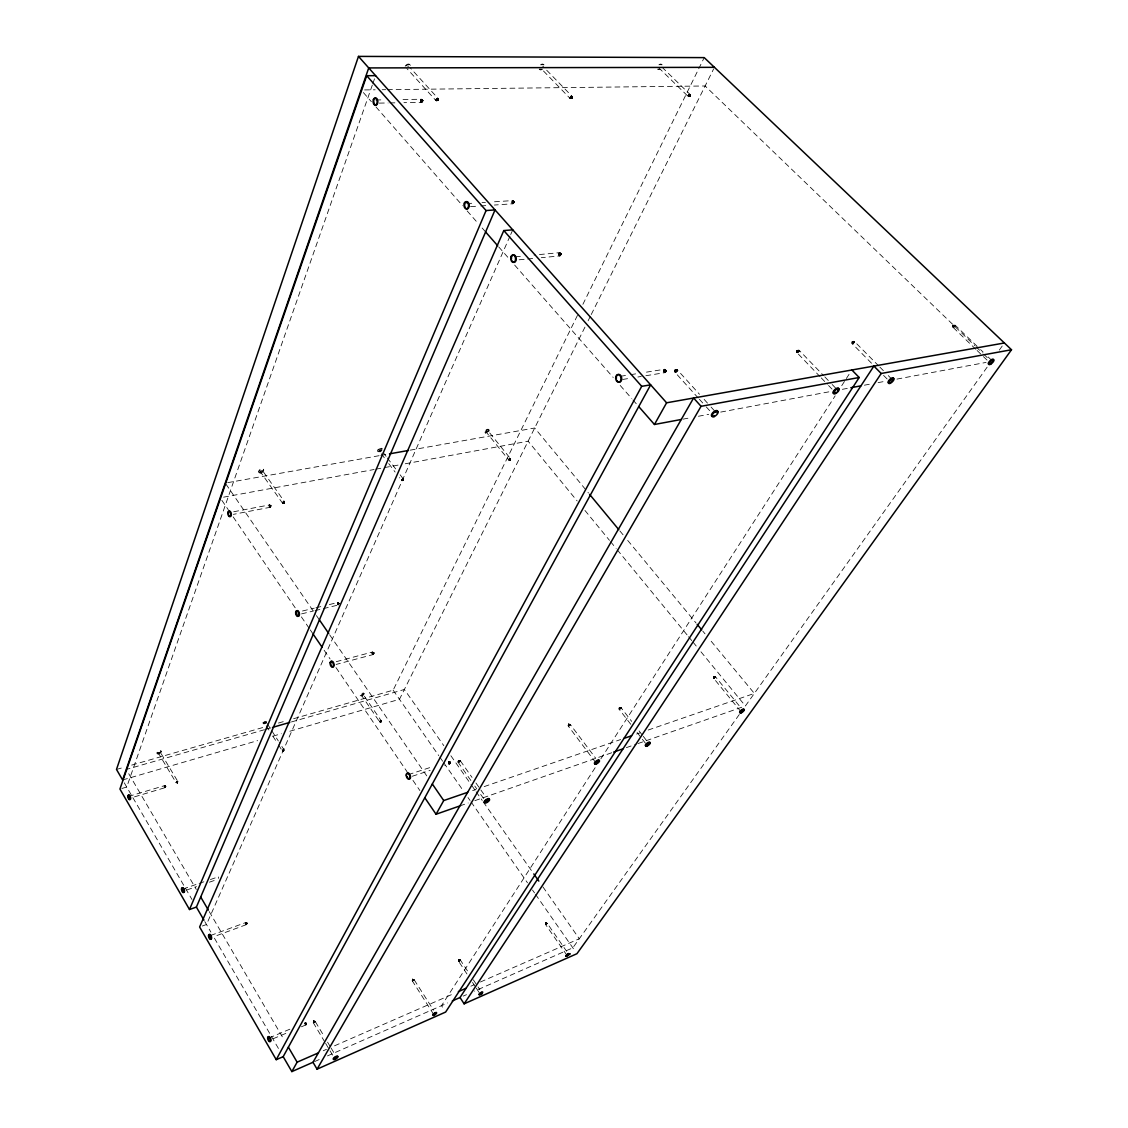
<?xml version="1.0" encoding="UTF-8"?>
<svg xmlns="http://www.w3.org/2000/svg" width="1128" height="1128" viewBox="0 0 1128 1128"><rect width="100%" height="100%" fill="white"/><g stroke="black" fill="none" stroke-linecap="round" stroke-linejoin="round"><path stroke-width="0.75" stroke-dasharray="5 3.75" d="M566.947 955.317L545.571 924.509L545.74 923L547.165 923.282L566.609 951.271M438.313 99.208L437.932 100.519C432.151 101.633 440.075 95.358 437.932 100.519L436.042 100.688L406.856 68.512M871.521 363.216L852.26 343.716L852.317 341.53L854.53 341.53L878.641 365.881M854.361 341.446L852.317 341.53C850.371 347.353 858.225 339.697 852.317 341.53L852.176 343.561M740.814 711.514L713.601 678.224L713.742 676.532L715.476 676.772L740.532 707.383M324.751 1041.934L313.288 1022.701L313.626 1021.051L315.22 1021.446L324.046 1036.237M852.176 343.349L852.317 341.53L854.15 341.446M470.869 780.477L458.053 762.218L458.391 760.371L460.252 760.681L472.026 777.418M460.252 760.681L458.391 760.371C457.728 765.672 462.254 757.805 458.067 762.049M713.629 677.956L713.742 676.532C718.296 675.587 712.008 680.804 713.742 676.532L715.392 676.701M975.847 349.299L953.118 327.388L953.146 325.329L955.303 325.315L979.315 348.425M164.575 785.68L165.76 786.385C164.787 790.46 163.024 783.424 165.76 786.385L165.04 787.682L133.16 797.242M165.21 787.485L164.702 785.751M466.95 973.957L458.588 961.225L458.856 959.702L460.365 960.069L468.726 972.787M953.061 327.247L953.146 325.329L955.162 325.245M460.351 960.168L458.856 959.702C456.798 963.298 462.889 959.42 458.856 959.702L458.588 961.126M510.462 458.884L510.223 460.083L508.686 459.928L486.238 432.109L486.788 430.981L487.959 430.769L510.42 458.574L510.223 460.083L508.954 460.069M630.764 724.289L619.173 709.315L619.357 707.524C624.066 706.692 617.538 711.951 619.357 707.524L621.133 707.792L631.694 721.398M662.065 67.229L689.998 94.4L689.927 96.247L688.108 96.402L659.006 68.018M595.739 762.613L568.272 726.065L568.484 724.232C573.306 723.415 566.594 728.759 568.484 724.232L570.303 724.5L595.669 758.213M698.218 397.987L675.094 372.409L675.193 369.984L677.491 369.998L699.501 394.292M545.67 924.523L545.74 923C549.618 922.436 543.964 926.581 545.74 923L547.207 923.338L545.74 923L545.529 924.438M510.476 458.715L510.223 460.083C506.035 460.929 511.759 456.05 510.223 460.083L508.798 460.027M458.758 961.31L458.856 959.702L460.365 960.069M820.056 376.653L796.988 352.669L797.045 350.413L799.301 350.413L823.623 375.652M458.264 762.387L458.391 760.371L460.323 760.794M412.453 980.895L414.089 979.64L412.566 979.259L412.27 980.824L412.566 979.259L414.089 979.64L433.575 1010.18M269.761 504.935L270.931 505.894C269.225 510.476 268.182 502.129 270.931 505.894L269.959 507.332L233.369 514.354M270.368 506.965L269.944 505.062M458.659 960.985L458.856 959.702L460.196 959.984M245.876 922.563L247.074 923.226C246.397 927.611 243.958 920.279 247.074 923.226L246.468 924.607L213.897 936.635M246.553 924.481L246.017 922.648M381.165 720.834L380.897 721.99C377.316 722.442 382.364 718.691 380.897 721.99L379.614 721.793L361.439 695.257L362.116 694.354L362.99 694.199L381.165 720.707L380.897 721.99L379.727 721.835M400.116 474.803L403.316 479.019L403.063 480.613C398.692 481.43 404.712 476.383 403.063 480.613L401.498 480.443L399.368 477.637M278.503 744.903L282.282 750.783L283.664 751.093L283.988 749.739L279.265 742.407M313.513 1022.772L313.626 1021.051C317.969 1020.657 311.328 1024.985 313.626 1021.051L315.22 1021.446M619.272 709.371L619.357 707.524L621.034 707.721M458.292 761.626L458.391 760.371L459.646 760.681M796.89 352.514L797.045 350.413L799.117 350.329M282.493 750.91L283.664 751.093C285.215 747.582 279.941 751.615 283.664 751.093L284.002 749.866M284.552 502.016L284.143 503.37C279.547 504.145 285.906 498.943 284.143 503.37L282.522 503.187L260.413 471.842L261.132 470.432L262.316 470.348L284.439 501.678L284.143 503.37L282.677 503.285M329.348 604.552L337.723 602.535L339.26 603.466C338.033 607.865 336.243 601.266 338.471 602.902M713.686 678.295L713.742 676.532L715.251 676.701M305.378 1022.758L306.576 1023.378C306.026 1027.989 303.291 1020.431 306.576 1023.378L305.998 1024.859L301.303 1026.847M306.097 1024.746L305.533 1022.856M572.206 96.726L571.924 98.249C566.51 99.574 573.814 93.215 571.924 98.249L570.077 98.404L540.82 68.258M796.876 352.288L797.045 350.413C803.122 348.594 795.043 356.406 797.045 350.413L798.878 350.329M284.51 502.242L284.143 503.37L282.902 503.328M413.906 979.555L412.566 979.259L412.27 980.725L412.566 979.259L414.089 979.64M422.055 99.49L422.887 100.773C419.729 105.976 420.603 95.598 422.887 100.773L421.548 102.366L403.951 102.676M422.21 101.971L422.253 99.772M372.762 652.097L373.918 652.985C372.494 657.948 370.774 649.263 373.918 652.985L373.128 654.55L336.116 664.448M373.41 654.254L372.959 652.238M674.967 372.24L675.193 369.984L677.279 369.913M568.23 725.953L568.484 724.232L570.176 724.444M690.096 94.583L689.927 96.247L688.489 96.543M545.614 924.213L545.74 923L547.066 923.254M619.173 709.315L619.357 707.524L620.865 707.721M955.331 325.682L953.146 325.329C951.271 330.518 958.603 324.173 953.146 325.329L953.09 327.035M570.007 724.43L568.484 724.232L568.399 726.136M513.423 200.883L514.185 202.095C511.238 207.693 511.562 196.864 514.185 202.095L513.071 203.773L494.36 205.042M674.981 371.718L675.193 369.984C681.594 368.193 673.021 376.357 675.193 369.984L677.011 369.913M513.719 203.139L513.635 201.165M449.508 761.611L450.424 762.288C449.536 767.477 446.716 758.622 450.424 762.288L450.058 763.459L449.282 761.456M572.15 96.486L571.924 98.249L570.514 98.559M619.159 709.033L619.357 707.524L621.175 707.905M458.645 961.282L458.856 959.702L460.027 960.013M674.925 372L675.193 369.984L677.632 370.167M690.082 95.09L689.927 96.247L688.277 96.514M433.603 1014.298L412.27 980.824L412.566 979.259L414.089 979.738M560.39 252.996L561.109 254.167C558.149 259.919 558.402 248.935 561.109 254.167L559.996 255.915L541.285 257.692M560.686 255.295L560.602 253.292M690.124 94.822L689.927 96.247L688.743 96.5M381.123 720.975L380.897 721.99L379.614 721.793M545.543 924.34L545.74 923L546.925 923.282M380.996 720.581L380.897 721.99L379.882 721.835M313.373 1022.758L313.626 1021.051L315.234 1021.545M403.387 479.344L403.063 480.613L401.808 480.584M438.228 98.629L437.932 100.519L436.564 100.857M313.429 1022.306L313.626 1021.051L314.994 1021.39M687.981 95.993L689.617 94.258L689.927 96.247L687.981 95.993L689.927 96.247L689.842 94.301M510.392 459.096L509.165 460.055M572.178 97.022L570.796 98.517M458.137 761.851L458.391 760.371L460.323 760.963M282.282 750.783L283.664 751.093L283.777 749.612M665.534 369.66L666.14 370.731C663.165 376.837 663.208 365.472 666.14 370.731L665.026 372.635L642.974 376.188M665.971 371.676L665.76 369.984M176.25 782.677L177.434 782.888L177.829 781.732L177.434 782.888L176.01 782.55L158.357 753.053L158.992 752.108L160.148 751.981L177.815 781.464L177.434 782.888L176.109 782.635M160.19 752.108L158.357 753.053M458.053 762.218L458.391 760.371L460.238 761.16M412.34 980.881L412.566 979.259L414.032 979.865M438.214 99.546L436.874 100.801M175.968 782.437L177.73 781.38L177.434 782.888L175.968 782.437L177.434 782.888L177.73 781.901M282.663 750.91L283.861 750.176M403.387 479.16L403.063 480.613L401.624 480.542M313.316 1022.476L313.626 1021.051L315.177 1021.686M313.274 1022.602L313.626 1021.051L314.797 1021.418M438.313 98.897L437.932 100.519L436.282 100.815M282.268 750.656L283.664 751.093L283.918 749.655M403.33 479.555L402.033 480.57M665.816 372.043L665.252 369.42M284.538 501.833L284.143 503.37L282.423 503.046M284.383 502.468L283.156 503.299M665.605 372.339L666.14 370.731L664.942 369.279M372.31 85.108L126.717 787.048L119.935 789.05M372.86 83.542L374.51 78.805M306.153 1024.562L306.576 1023.378L305.223 1022.729M449.959 763.698L450.424 762.288L449.057 761.372M450.1 763.148L449.705 761.851M560.813 254.928L560.757 253.673M373.495 654L373.918 652.985L372.564 652.026M306.181 1024.337L306.576 1023.378L305.082 1022.772M560.503 255.591L561.109 254.167L560.137 252.785M246.609 924.297L247.074 923.226L245.735 922.549L210.034 935.69M373.283 654.437L373.918 652.985L373.142 652.449M509.997 236.133L206.494 924.509L202.363 926.003M510.688 234.568L512.775 229.844M665.323 372.55L666.14 370.731L664.618 369.251L644.257 372.494M513.55 203.435L514.185 202.095L513.184 200.671M293.618 718.705L393.136 690.195L578.227 313.81M582.894 304.32L704.21 57.613M584.953 327.134L399.481 699.289L288.063 731.762M588.097 320.831L590.452 316.094M591.241 314.515L713.657 68.893M246.355 924.664L247.074 923.226L246.172 922.803M165.139 787.612L165.76 786.385L164.843 785.878M513.832 202.772L513.776 201.531M796.96 352.006L798.596 350.413M560.264 255.802L561.109 254.167L559.869 252.672M246.623 924.072L247.074 923.226L245.608 922.605M852.26 343.081L853.868 341.53M513.325 203.66L514.185 202.095L512.916 200.572M571.092 98.39L572.079 97.332M165.252 787.288L165.76 786.385L164.448 785.68L129.226 796.213M373.523 653.704L373.918 652.985L372.367 652.054L331.999 662.813M449.438 763.98L450.424 762.288L448.859 761.372M953.188 326.782L954.979 325.231M422.351 101.675L422.887 100.773L421.844 99.32M689.025 96.388L689.969 95.386M246.214 924.65L247.074 923.226L245.523 922.732M270.438 506.712L270.1 505.245M306.153 1024.069L305.702 1023.025M422.013 102.211L422.394 100.11M372.931 654.564L373.918 652.985L372.212 652.167M595.147 767.703L441.527 1005.668L443.995 1009.49M600.857 758.848L835.171 395.857M841.742 385.663L845.422 379.967M846.338 378.543L850.019 372.846M164.914 787.682L165.76 786.385L164.35 785.751M450.072 762.824L448.676 761.47M675.122 371.394L676.673 370.012M560.87 254.505L559.573 252.672L534.052 255.055M421.787 102.338L422.887 100.773L421.604 99.236L400.468 99.574M739.277 714.532L572.827 947.83L474.521 991.131M987.127 367.164L745.396 705.973L698.599 648.938M999.323 350.089L1002.369 345.817M165.266 787.062L164.97 786.061M568.343 725.6L569.781 724.486M305.547 1024.774L306.576 1023.378L304.983 1022.885M449.212 763.896L450.424 762.288L448.535 761.654M437.213 100.674L438.059 99.87M619.258 708.849L620.654 707.764M664.702 372.607L666.14 370.731L664.321 369.349M246.059 924.565L247.074 923.226L246.327 923.014M372.733 654.508L373.297 652.731M713.728 677.773L715.053 676.744M164.773 787.626L165.76 786.385L164.265 785.892M559.714 255.915L561.109 254.167L559.305 252.785M512.803 203.787L514.185 202.095L512.648 200.587L492.231 201.926M269.789 507.304L270.931 505.894L269.592 504.907L229.661 512.521M246.609 923.804L247.074 923.226L245.467 922.915M422.464 101.308L421.364 99.264M402.287 480.486L403.204 479.781M509.391 459.984L510.265 459.307M380.065 721.793L381.024 721.144M270.452 506.416L269.423 504.949M305.378 1024.605L306.576 1023.378L304.927 1023.068M412.453 980.429L413.736 979.597M449 763.741L449.875 762.147M458.786 960.83L459.829 960.083M245.904 924.41L247.074 923.226L245.453 923.155M664.392 372.466L666.14 370.731L664.054 369.547M372.536 654.367L373.918 652.985L372.085 652.351M545.74 924.058L546.742 923.338M337.892 604.819L339.26 603.466L337.568 602.648M164.646 787.499L165.76 786.385L164.223 786.075M559.432 255.802L561.109 254.167L559.079 252.996M269.62 507.177L270.931 505.894L270.241 505.499M512.535 203.689L514.185 202.095L512.394 200.699M421.308 102.281L422.887 100.773L421.139 99.391M373.495 653.366L372 652.604M283.424 503.229L284.2 502.707M513.889 202.363L512.183 200.925M176.447 782.677L177.589 782.085M282.874 750.867L283.72 750.346M313.598 1022.137L314.571 1021.503M306.097 1023.787L305.857 1023.237M245.763 924.199L246.44 923.254M305.223 1024.393L306.576 1023.378L304.898 1023.293M372.353 654.141L373.918 652.985L371.972 652.9M448.789 763.501L450.424 762.288L448.436 761.908M337.723 604.608L339.26 603.466L337.455 602.846M664.11 372.226L666.14 370.731L663.828 369.843M164.505 787.302L165.76 786.385L164.223 786.315M512.295 203.477L513.874 201.94M559.178 255.591L561.109 254.167L558.882 253.292M269.451 506.994L270.931 505.894L269.296 505.076M421.082 102.098L422.478 100.491M666.042 371.253L663.687 370.21M246.538 923.522L245.481 923.409M420.899 101.83L422.887 100.773L420.941 99.617M512.098 203.195L514.185 202.095L511.999 201.221M558.966 255.28L560.856 254.082M269.31 506.74L270.931 505.894L269.183 505.274M663.884 371.902L666.14 370.731L663.616 370.633M337.568 604.34L339.26 603.466L337.385 603.099M372.198 653.873L373.424 653.041M164.392 787.076L165.76 786.385L164.251 786.568M448.62 763.205L450.424 762.288L449.649 763.98L444.77 765.574M245.636 923.959L247.074 923.226L245.537 923.691M305.096 1024.125L306.576 1023.378L305.857 1024.915L306.576 1023.378L304.927 1023.561M314.613 1061.575L319.435 1059.446M327.472 1055.907L447.703 1002.947M463.241 996.095L466.47 994.684M323.243 1050.76L326.471 1049.336M334.537 1045.811L453.71 993.683M470.869 986.182L474.056 984.786M480.429 981.995L579.298 938.75L541.891 885.438M450.001 762.472L448.408 762.204M273.145 1038.747L287.231 1032.797M269.113 1037.929L291.01 1028.708M270.424 506.105L270.269 507.163L270.931 505.894L269.127 505.527M459.886 805.914L468.19 802.995M474.846 800.668L612.123 752.616M626.35 747.638L636.277 744.17M637.926 743.592L742.083 707.129M182.976 888.991L197.513 883.985M199.134 883.421L203.985 881.758M210.442 879.53L218.522 876.752L218.564 878.388M472.646 790.587L475.945 789.445M484.194 786.597L620.626 739.545M636.573 734.046L639.886 732.904M648.177 730.042L754.35 693.424L709.512 639.252M186.811 889.978L196.512 886.622M209.441 882.166L217.521 879.375M420.758 101.492L422.887 100.773L420.786 99.927M511.943 202.828L514.185 202.095L511.886 201.588M408.28 774.654L432.63 766.688M412.326 776.247L430.177 770.368M558.811 254.914L561.109 254.167L558.755 253.659M422.492 100.9L420.688 100.293M663.715 371.507L666.14 370.731L663.616 371.07M269.197 506.444L270.353 505.781M337.455 604.03L339.26 603.466L337.357 603.395M372.071 653.563L373.918 652.985L372 653.225M164.307 786.822L165.181 786.54M448.493 762.88L450.424 762.288L448.422 762.528M304.997 1023.843L305.984 1023.505M122.614 779.97L257.663 740.617M272.863 736.189L281.309 733.736M264.474 729.703L126.251 769.451L196.314 889.456M266.152 729.224L271.213 727.771M291.433 721.948L404.374 689.476L443.812 745.664M116.494 769.437L123.248 767.505M131.68 765.094L263.247 727.405M278.433 723.048L285.172 721.116M301.571 613.872L313.316 611.038M314.98 610.629L321.691 609.021M323.369 608.612L336.778 605.369M302.515 610.995L314.247 608.175M315.925 607.766L322.636 606.159M683.004 419.151L691.563 417.543M698.429 416.26L708.708 414.343M720.707 412.087L830.405 391.557M842.362 389.315L849.116 388.046M864.372 385.198L871.225 383.915M878.092 382.632L884.944 381.334M896.943 379.093L986.069 362.412M223.598 497.166L374.129 469.502M375.85 469.177L382.773 467.909M384.507 467.584L398.353 465.046M405.262 463.777L528.115 441.189L577.141 500.931M379.093 455.698L225.233 483.08L315.445 614.168M380.827 455.388L387.736 454.161M410.211 450.157L534.686 428.005L588.478 493.006M570.26 98.531L571.924 98.249L572.023 96.289L542.737 66.157M622.628 379.459L631.116 378.106M637.898 377.006L641.282 376.456M620.513 376.287L629.001 374.933M630.693 374.665L637.475 373.579M420.673 101.097L422.887 100.773L420.645 100.688M511.858 202.42L514.185 202.095L511.83 201.997M558.727 254.505L561.109 254.167L558.698 254.082M269.127 506.134L270.931 505.894L269.099 505.823M337.385 603.706L339.26 603.466M519.162 259.792L525.972 259.144M527.664 258.989L534.475 258.34M515.327 256.803L523.843 256M470.545 206.65L479.047 206.071M480.754 205.959L487.564 205.493M466.71 203.618L475.226 203.054M482.023 202.603L485.435 202.377M375.821 99.983L382.857 99.856M379.304 103.113L388.102 102.958M389.865 102.916L396.901 102.803M954.725 325.315L953.146 325.329L953.245 327.472M364.612 89.93L375.145 89.803M382.166 89.718L385.677 89.69M387.426 89.662L705.141 85.982L974.761 345.605M688.009 96.218L689.927 96.247L689.617 94.258M569.936 98.221L571.896 97.642M435.873 100.491L437.932 100.519L438.059 98.432L410 67.567M955.345 325.47L953.146 325.329L953.442 327.472M854.601 341.685L852.317 341.53L852.415 343.8M799.385 350.568L797.045 350.413L797.158 352.754M954.443 325.456L953.146 325.329L953.357 326.5M571.388 98.192L571.826 96.176M853.558 341.685L852.317 341.53L852.43 342.785M798.271 350.568L797.045 350.413L797.115 351.71M569.894 97.967L571.924 98.249L571.586 96.134M435.789 100.223L437.932 100.519L437.833 98.305M437.537 100.462L437.551 98.263M854.601 341.897L852.317 341.53L852.641 343.8M799.399 350.794L797.045 350.413L797.397 352.754M677.66 370.393L675.193 369.984L675.305 372.48M676.321 370.181L675.193 369.984L675.348 371.056M508.629 459.787L510.223 460.083L510.321 458.476M401.413 480.302L403.063 480.613L403.175 478.921M713.827 678.309L713.742 676.532L715.504 676.885M568.512 725.375L568.484 724.232L570.345 724.627M486.351 432.207L487.959 430.769M713.897 677.561L713.742 676.532L714.828 676.828M688.038 95.711L689.927 96.247L689.363 94.301M569.922 97.685L571.924 98.249L571.304 96.176M435.803 99.913L437.932 100.519L437.227 98.319M955.233 325.936L953.146 325.329L953.696 327.402M854.516 342.165L852.317 341.53L852.909 343.716M799.329 351.062L797.045 350.413L797.693 352.669M677.604 370.689L675.193 369.984L675.587 372.48M508.643 459.618L510.223 460.083L510.152 458.433M401.413 480.119L403.063 480.613L402.992 478.878M282.409 502.848L284.143 503.37L284.284 501.593M714.024 678.266L713.742 676.532L715.448 677.04M621.147 708.06L619.357 707.524L619.441 709.385M568.568 726.136L568.484 724.232L570.317 724.782M379.544 721.582L380.897 721.99L381.109 720.623M954.147 325.668L953.146 325.329L953.978 327.261M620.414 707.862L619.357 707.524L619.427 708.638M176.673 782.635L177.434 782.888L177.73 781.38L177.434 782.888L176.01 782.282L177.434 782.888L177.378 781.337M509.63 459.871L509.955 458.447M568.794 726.08L568.484 724.232L569.513 724.599M853.247 341.897L852.317 341.53L852.655 342.475M460.294 960.295L458.856 959.702L458.913 961.282M547.122 923.578L545.74 923L545.811 924.509M282.31 750.515L283.664 751.093L283.607 749.612M413.525 979.668L412.566 979.259L412.622 980.866M379.6 721.441L380.869 721.3M568.723 725.149L568.484 724.232L570.232 724.98M621.049 708.257L619.357 707.524L619.653 709.329M714.25 678.168L713.742 676.532L715.349 677.237M282.451 502.637L284.143 503.37L284.073 501.551M380.277 721.723L380.841 720.581M797.933 350.794L797.045 350.413L797.341 351.386M401.483 479.908L403.02 479.992M361.51 695.341L363.047 694.284M458.476 762.387L458.391 760.371L459.364 760.808M508.728 459.406L510.082 459.519M677.463 371.013L675.193 369.984L675.912 372.381M799.16 351.372L797.045 350.413L798.018 352.5M854.361 342.475L852.317 341.53L853.219 343.561M435.887 99.574L437.819 100.195M955.063 326.218L953.146 325.329L953.583 326.203M570.021 97.36L571.924 98.249L570.994 96.303M688.15 95.415L689.927 96.247L689.095 94.414M402.541 480.359L402.766 478.892M714.094 677.35L713.742 676.532L714.588 676.969M283.086 750.783L283.41 749.655M315.064 1021.841L313.626 1021.051L313.697 1022.729M546.53 923.437L545.74 923L545.994 924.438M413.92 980.02L412.566 979.259L412.622 980.26M675.968 370.421L675.193 369.984L676.264 372.212M460.168 960.464L458.856 959.702L458.941 960.661M546.995 923.733L545.74 923L545.91 923.888M282.409 750.346L283.537 750.515M379.699 721.271L380.897 721.99L380.658 720.609M458.518 761.4L458.391 760.371L460.083 761.386M569.062 725.981L568.484 724.232L570.063 725.191M620.894 708.469L619.357 707.524L619.639 708.412M282.578 502.397L284.143 503.37L283.819 501.565M260.413 471.842L262.316 470.348M714.489 678.027L713.742 676.532L715.18 677.434M401.61 479.682L403.063 480.613L402.513 478.977M620.146 708.017L619.357 707.524L619.906 709.23M508.855 459.195L510.223 460.083L509.715 458.518M283.706 503.088L283.537 501.65M459.604 960.196L458.856 959.702L459.124 961.211M677.237 371.352L675.193 369.984L675.63 370.717M436.057 99.25L437.932 100.519L436.889 98.446M798.934 351.696L797.045 350.413L798.342 352.274M854.122 342.785L852.317 341.53L853.543 343.349M570.19 97.05L571.924 98.249L570.697 96.5M954.838 326.514L953.146 325.329L954.274 327.049M569.33 725.826L568.484 724.232L569.245 724.754M688.32 95.119L689.927 96.247L688.813 94.611M413.299 979.781L412.566 979.259L412.834 980.796M314.895 1022.024L313.626 1021.051L313.936 1022.645M689.56 95.965L688.545 94.851M413.75 980.204L412.566 979.259L412.82 980.091M176.25 781.93L177.434 782.888L177.152 781.38M459.998 960.633L458.856 959.702L459.336 961.098M282.55 750.176L283.664 751.093L283.184 749.739M953.851 325.921L953.146 325.329L954.57 326.796M546.826 923.888L545.74 923L546.192 924.34M379.84 721.102L380.897 721.99L380.446 720.693M458.729 762.331L458.391 760.371L459.871 761.626M314.317 1021.63L313.626 1021.051L313.81 1021.954M282.761 502.171L283.974 502.905M568.963 724.937L568.484 724.232L569.851 725.417M620.682 708.694L619.357 707.524L620.174 709.089M459.011 762.204L458.391 760.371L459.068 760.963M401.794 479.471L403.063 480.613L402.259 479.104M714.743 677.843L713.742 676.532L714.983 677.646M509.024 458.983L510.223 460.083L509.475 458.645M980.57 349.638L983.108 352.077M988.156 356.941L991.949 360.593M976.03 346.818L982.361 352.909M983.616 354.136L988.692 359M977.102 350.512L982.15 355.376M983.419 356.603L987.197 360.241M676.955 371.676L675.193 369.984L676.617 371.972M436.282 98.926L437.932 100.519L436.578 98.658M661.572 64.423L661.995 64.832A3.017 1.706 -49.1 0 0 659.965 64.832M798.652 352.006L797.045 350.413L797.623 351.076M570.43 96.754L571.67 97.939M853.854 343.081L852.317 341.53L852.937 342.165M879.854 367.094L883.464 370.745M888.286 375.624L891.91 379.276M546.319 923.578L545.74 923L546.107 923.719M883.562 375.398L887.186 379.05M543.47 64.437L543.907 64.874A3.158 1.946 -48.5 0 0 541.623 64.874M539.649 69.541L539.226 69.104A3.158 1.946 -48.5 0 0 541.51 69.09M824.836 376.907L830.927 383.224M832.14 384.479L835.792 388.272M821.269 377.922L827.346 384.239M828.558 385.494L832.21 389.287M509.87 459.702L509.25 458.8M704.14 399.397L709.921 405.798M711.091 407.067L714.56 410.902M314.684 1022.208L313.626 1021.051L314.176 1022.532M699.374 399.27L705.155 405.657M706.311 406.94L710.936 412.058M176.433 781.76L177.434 782.888L176.913 781.478M363.371 92.552L371.366 101.661M375.976 106.934L462.522 205.634M467.147 210.894L477.525 222.738M482.135 227.997L485.604 231.945M498.703 246.877L508.869 258.467M514.664 265.08L613.237 377.499M620.188 385.438L631.793 398.649M632.949 399.975L637.588 405.262M413.539 980.373L412.566 979.259L413.074 980.683M282.733 750.007L283.664 751.093L282.945 749.866M459.801 960.802L458.856 959.702L459.152 960.492M380.023 720.947L380.897 721.99L380.235 720.806M546.629 924.058L545.74 923L546.417 924.213M619.864 530.921L623.22 534.982M627.704 540.397L696.061 623.009M702.786 631.13L705.028 633.837M458.772 761.174L458.391 760.371L459.604 761.851M459.378 960.337L458.856 959.702L459.575 960.957M584.938 510.434L609.458 540.312M610.572 541.666L616.142 548.462M617.256 549.815L687.46 635.36M688.573 636.714L691.915 640.789M693.029 642.142L697.485 647.585M282.987 501.96L284.143 503.37L283.255 501.777M488.678 429.542A2.425 1.255 -39.3 0 1 486.436 432.673A2.425 1.255 -39.3 0 1 485.209 430.882A2.425 1.255 -39.3 0 1 488.678 429.542L489.016 429.951A2.425 1.255 -39.3 0 1 486.76 433.081A2.425 1.255 -39.3 0 1 485.534 431.291A2.425 1.255 -39.3 0 1 489.016 429.951M568.484 724.232L569.612 725.628M402.005 479.273L402.795 480.19M620.428 708.892L619.357 707.524L619.878 708.201M639.068 730.916L642.241 735.005M643.298 736.358L646.457 740.447M637.08 732.453L641.296 737.895M642.354 739.263L646.57 744.706M381.715 448.267L382.039 448.69A2.538 1.382 -37.2 0 0 378.656 449.635A2.538 1.382 -37.2 0 0 378.754 452.145A2.538 1.382 -37.2 0 0 382.082 449.903M383.069 452.356L386.269 456.572M387.327 457.968L395.857 469.192M381.264 453.78L384.465 457.982M388.723 463.594L395.11 472.026M413.059 979.922L412.566 979.259L413.313 980.542M475.96 783.001L479.879 788.585M480.866 789.981L485.773 796.946M474.803 786.061L476.763 788.853M480.683 794.422L485.59 801.402M450.89 755.76L471.109 784.58M472.11 786.019L475.156 790.333M476.157 791.785L482.234 800.429M483.235 801.867L532.783 872.466M393.136 690.195L438.778 755.647M439.793 757.085L442.81 761.428M443.826 762.866L462.974 790.319M468.007 797.552L470.024 800.443M471.039 801.881L527.467 882.801M532.515 890.034L534.531 892.925M535.532 894.363L575.28 951.355M316.432 615.606L319.407 619.906M329.644 634.796L427.343 776.727M363.766 693.311A2.087 0.931 -34.5 0 1 361.355 695.708A2.087 0.931 -34.5 0 1 360.833 694.143A2.087 0.931 -34.5 0 1 363.766 693.311L364.02 693.692A2.087 0.931 -34.5 0 1 361.609 696.089A2.087 0.931 -34.5 0 1 361.101 694.524A2.087 0.931 -34.5 0 1 364.02 693.692M221.849 500.31L228.251 509.687M233.186 516.934L296.452 609.642M301.387 616.889L309.298 628.479M310.285 629.918L313.246 634.274M324.145 650.25L330.081 658.935M336.003 667.607L407.039 771.721M412.961 780.407L419.87 790.531M473.379 979.865L477.088 985.519M478.018 986.929L479.879 989.764M472.519 982.446L475.311 986.69M476.242 988.114L479.964 993.768M266.983 723.344L270.762 729.21M271.707 730.676L278.32 740.941M266.236 725.826L269.07 730.225M272.835 736.105L277.558 743.437M314.444 1022.377L313.626 1021.051L314.063 1021.785M176.659 781.605L177.166 782.409M327.571 1042.145L330.222 1046.587M331.11 1048.067L334.649 1053.975M325.639 1043.414L329.164 1049.336M330.053 1050.817L334.466 1058.205M209.216 911.565L283.974 1039.635M124.249 782.804L132.004 796.171M132.892 797.679L191.971 899.495M204.802 921.604L210.894 932.109M214.419 938.186L278.785 1049.068M458.391 760.371L459.322 762.049M266.56 721.821A2.2 1.001 -32.7 0 1 263.755 723.429A2.2 1.001 -32.7 0 1 263.501 721.878A2.2 1.001 -32.7 0 1 266.349 720.538M266.504 722.611A2.2 1.001 -32.7 0 1 265.616 723.288M265.122 723.556A2.2 1.001 -32.7 0 1 263.444 722.724A2.2 1.001 -32.7 0 1 266.617 720.947M407.673 66.284A1.495 1.001 -47 0 1 408.844 66.284M405.192 66.2A3.313 2.242 -47 0 1 408.463 64.056A3.313 2.242 -47 0 1 410.197 66.185M406.122 65.96A3.313 2.242 -47 0 1 408.886 64.522A3.313 2.242 -47 0 1 410.606 65.96M540.538 64.86A3.158 1.946 -48.5 0 1 543.766 64.86M542.582 69.104A3.158 1.946 -48.5 0 1 539.353 69.104M658.921 64.832A3.017 1.706 -49.1 0 1 661.798 64.818M658.879 69.062A3.017 1.706 -49.1 0 1 657.821 69.076M659.908 69.231A3.017 1.706 -49.1 0 1 657.878 69.231M264.361 722.611L266.039 721.864L264.361 722.611M379.121 450.424C380.418 452.793 381.87 447.238 379.121 450.424M260.342 472.576A2.693 1.537 -34.4 0 0 263.36 469.333A2.693 1.537 -34.4 0 0 259.426 470.009A2.693 1.537 -34.4 0 0 260.342 472.576M260.653 473.027A2.693 1.537 -34.4 0 0 263.684 469.784A2.693 1.537 -34.4 0 0 259.75 470.475A2.693 1.537 -34.4 0 0 260.653 473.027M378.923 451.694A2.538 1.382 -37.2 0 0 381.884 448.591A2.538 1.382 -37.2 0 0 378.331 449.212A2.538 1.382 -37.2 0 0 378.923 451.694M157.976 753.589A2.326 1.086 -30.6 0 0 161.064 751.178A2.326 1.086 -30.6 0 0 157.934 751.502A2.326 1.086 -30.6 0 0 157.976 753.589M158.23 754.012A2.326 1.086 -30.6 0 0 161.332 751.6A2.326 1.086 -30.6 0 0 158.188 751.939A2.326 1.086 -30.6 0 0 158.23 754.012"/><path stroke-width="1.5" d="M1011.506 349.75L881.194 373.481L873.89 366.092L460.027 997.519L464.13 1003.835L576.93 953.71L1011.506 349.75L704.21 57.613L358.478 56.4L116.494 769.437L122.614 779.97L368.729 67.92L714.433 67.342M366.699 75.703L119.935 789.05L189.504 909.52L196.385 907.081L495.037 209.921L486.069 210.541L366.699 75.703L375.61 75.661M189.504 909.52L486.069 210.541M512.775 229.844L503.793 230.563L199.614 927.005L276.233 1059.671L283.184 1056.668L650.644 384.845L641.705 386.326L276.233 1059.671M485.59 800.965A3.046 1.086 -35.6 0 0 485.999 802.953A3.046 1.086 -35.6 0 0 489.608 799.54A3.046 1.086 -35.6 0 0 485.59 800.965L485.59 801.402M433.674 1014.072C430.783 1018.852 441.175 1010.195 434.167 1013.564M283.184 1056.668L291.856 1071.6L297.129 1062.167L318.406 1052.875M424.805 797.75L436.057 814.247L443.727 800.556L467.697 792.293M638.744 406.588L654.451 424.495L666.606 402.795L1004.385 342.982M291.856 1071.6L313.006 1062.28L693.579 398.015L701.052 406.306L859.198 377.499L851.866 369.984M313.006 1062.28L317.067 1069.175L701.052 406.306M298.37 614.563L298.356 612.842M740.842 711.246L741.575 710.443M859.198 377.499L445.63 1012.056L317.067 1069.175M464.13 1003.835L881.194 373.481M487.55 800.429L487.592 799.681L486.253 800.26M834.635 390.965A3.652 1.466 -43 0 1 839.204 389.061A3.652 1.466 -43 0 1 835.298 393.728A3.652 1.466 -43 0 1 834.635 390.965L835.326 390.232M889.795 380.559L891.755 379.205M646.837 744.043L646.837 744.762M269.014 1038.056L269.874 1038.423M647.063 743.817L648.092 743.155M434.872 1013.818L435.436 1013.085L434.647 1013.254M480.331 993.218L481.684 992.527L481.162 993.317M434.576 1013.536L433.66 1014.354M434.774 1014.34C440.583 1009.264 428.598 1016.06 434.238 1014.664M481.05 993.838C486.69 989.369 476.016 994.332 480.034 994.402M335.016 1057.472L336.412 1056.936L335.622 1057.852M129.128 796.283L129.861 796.833M452.314 1000.917L460.027 997.519M458.349 991.653L466.075 988.269M597.262 761.033L596.247 762.613M436.057 814.247L459.886 805.914M613.688 752.066L623.051 748.795M623.756 738.459L631.595 735.766M272.891 727.278L289.755 722.428M654.451 424.495L681.284 419.475M850.808 387.736L860.946 385.832M389.47 453.851L408.477 450.467M210.372 937.72L210.316 935.789M183.244 889.075L183.836 890.485M358.478 56.4L666.606 402.795M503.793 230.563L641.705 386.326M485.604 231.945L497.603 245.636M589.591 494.36L618.736 529.568M697.189 624.362L701.672 629.776M533.798 873.918L538.846 881.123M319.407 619.906L328.713 633.442M432.334 783.988L443.727 800.556M313.246 634.274L322.171 647.345M200.699 896.986L208.356 910.099M288.373 1047.179L297.129 1062.167M196.385 907.081L203.957 920.152M129.184 797.623L129.001 796.847M335.27 1058.543A2.58 0.733 -33.3 0 1 333.521 1058.261A2.58 0.733 -33.3 0 1 337.23 1056.02A2.58 0.733 -33.3 0 1 335.834 1058.191M741.068 712.233A2.679 0.846 -38.6 0 1 740.208 711.105A2.679 0.846 -38.6 0 1 743.761 709.047A2.679 0.846 -38.6 0 1 741.618 711.923M647.557 745.086A2.806 0.931 -37.6 0 1 645.498 744.776A2.806 0.931 -37.6 0 1 649.333 742.069A2.806 0.931 -37.6 0 1 648.149 744.663M596.825 762.965A2.876 0.987 -37 0 1 594.442 762.979A2.876 0.987 -37 0 1 597.882 760.06A2.876 0.987 -37 0 1 598.474 761.569M597.995 762.063A2.876 0.987 -37 0 1 597.431 762.542M484.575 802.544A3.046 1.086 -35.6 0 1 484.843 800.725A3.046 1.086 -35.6 0 1 488.114 798.652A3.046 1.086 -35.6 0 1 488.988 799.752M488.635 800.245A3.046 1.086 -35.6 0 1 488.142 800.767M487.55 801.275A3.046 1.086 -35.6 0 1 486.901 801.726M989.623 363.935A3.398 1.184 -43.9 0 1 988.565 362.61A3.398 1.184 -43.9 0 1 992.062 359.324A3.398 1.184 -43.9 0 1 993.119 360.65M992.725 361.284A3.398 1.184 -43.9 0 1 992.203 361.933M991.582 362.567A3.398 1.184 -43.9 0 1 990.92 363.131M889.005 382.984A3.567 1.368 -43.4 0 1 888.624 380.785A3.567 1.368 -43.4 0 1 892.502 377.767A3.567 1.368 -43.4 0 1 892.868 379.981M892.347 380.672A3.567 1.368 -43.4 0 1 891.712 381.334M891.021 381.941A3.567 1.368 -43.4 0 1 890.302 382.434M838.456 389.569A3.652 1.466 -43 0 1 837.554 390.951M836.2 392.262A3.652 1.466 -43 0 1 835.453 392.77M834.734 393.15A3.652 1.466 -43 0 1 833.028 392.191A3.652 1.466 -43 0 1 835.933 388.709A3.652 1.466 -43 0 1 838.64 388.469M714.912 412.228A1.734 0.761 -42 0 1 715.716 412.185M714.334 415.597A3.863 1.692 -42 0 1 711.472 414.822A3.863 1.692 -42 0 1 715.674 410.691A3.863 1.692 -42 0 1 717.084 412.918M374.397 98.897A3.553 2.03 87.6 0 1 377.386 99.475A3.553 2.03 87.6 0 1 376.935 104.608A3.553 2.03 87.6 0 1 374.031 103.142M373.833 102.267A3.553 2.03 87.6 0 1 373.861 100.434M464.666 204.845A3.666 2.256 86.3 0 1 467.429 201.729A3.666 2.256 86.3 0 1 469.022 206.875A3.666 2.256 86.3 0 1 465.709 208.201M465.258 207.538A3.666 2.256 86.3 0 1 464.722 205.789M616.819 375.765A3.877 2.665 82.1 0 1 620.372 375.159A3.877 2.665 82.1 0 1 621.472 380.249A3.877 2.665 82.1 0 1 618.116 381.743M617.481 381.194A3.877 2.665 82.1 0 1 616.974 380.446M616.381 378.571A3.877 2.665 82.1 0 1 616.494 376.611M511.844 256.338A3.722 2.383 85.3 0 1 515.327 255.873A3.722 2.383 85.3 0 1 515.595 261.372A3.722 2.383 85.3 0 1 512.056 260.864M511.506 259.087A3.722 2.383 85.3 0 1 511.576 257.184M331.181 665.365A2.947 1.565 75.2 0 1 331.801 661.205A2.947 1.565 75.2 0 1 334.071 665.224A2.947 1.565 75.2 0 1 331.533 665.985M228.772 511.407A2.792 1.396 78.3 0 1 230.859 512.366A2.792 1.396 78.3 0 1 230.93 516.116A2.792 1.396 78.3 0 1 228.843 515.158M228.434 513.79A2.792 1.396 78.3 0 1 228.406 512.422M296.283 611.94A2.89 1.509 76.3 0 1 298.652 611.517A2.89 1.509 76.3 0 1 299.005 615.944A2.89 1.509 76.3 0 1 296.452 614.069M406.898 774.217A3.074 1.692 72.4 0 1 409.661 774.132A3.074 1.692 72.4 0 1 409.972 778.715A3.074 1.692 72.4 0 1 407.039 776.416M268.21 1037.295A2.594 1.156 70.1 0 1 269.902 1037.224A2.594 1.156 70.1 0 1 270.931 1040.721A2.594 1.156 70.1 0 1 269.239 1040.777M268.887 1040.27A2.594 1.156 70.1 0 1 268.605 1039.692M209.258 936.917A2.482 1.086 71.9 0 1 210.062 934.463A2.482 1.086 71.9 0 1 211.627 938.158A2.482 1.086 71.9 0 1 209.752 938.087M182.242 890.246A2.439 1.057 72.7 0 1 183.103 887.835A2.439 1.057 72.7 0 1 184.47 891.684A2.439 1.057 72.7 0 1 182.454 890.852M128.38 795.86A2.355 1.001 74.2 0 1 129.621 795.296A2.355 1.001 74.2 0 1 130.665 798.271A2.355 1.001 74.2 0 1 129.607 799.329M129.029 798.624A2.355 1.001 74.2 0 1 128.437 796.946M479.203 994.755C483.771 995.107 483.207 989.51 479.203 994.755M565.918 955.726C570.021 956.135 569.978 950.58 565.918 955.726M566.242 956.177L569.95 953.907L566.242 956.177M566.933 955.162L568.597 954.133L567.003 955.035M335.016 1059.347A2.594 0.733 -33.3 0 0 337.921 1056.682A2.594 0.733 -33.3 0 0 334.325 1058.275A2.594 0.733 -33.3 0 0 335.016 1059.347M741.463 712.741A2.679 0.846 -38.6 0 0 744.283 709.639A2.679 0.846 -38.6 0 0 740.744 711.444A2.679 0.846 -38.6 0 0 741.463 712.741M646.823 746.186A2.806 0.931 -37.6 0 0 650.264 743A2.806 0.931 -37.6 0 0 646.837 744.198A2.806 0.931 -37.6 0 0 646.823 746.186M596.035 764.121A2.876 0.987 -37 0 0 599.532 760.85A2.876 0.987 -37 0 0 595.922 762.119A2.876 0.987 -37 0 0 596.035 764.121M990.793 364.132A3.398 1.184 -43.8 0 0 993.867 359.832A3.398 1.184 -43.8 0 0 989.51 362.511A3.398 1.184 -43.8 0 0 990.793 364.132M890.161 383.365A3.567 1.368 -43.4 0 0 894.053 378.825A3.567 1.368 -43.4 0 0 889.71 380.644A3.567 1.368 -43.4 0 0 890.161 383.365M714.109 416.641A3.863 1.692 -42 0 0 718.071 411.678A3.863 1.692 -42 0 0 712.981 413.75A3.863 1.692 -42 0 0 714.109 416.641M373.382 99.602A3.553 2.03 87.6 0 0 375.074 105.13A3.553 2.03 87.6 0 0 376.893 100.025A3.553 2.03 87.6 0 0 373.382 99.602M464.341 203.111A3.666 2.256 86.3 0 0 466.132 208.934A3.666 2.256 86.3 0 0 468.261 203.83A3.666 2.256 86.3 0 0 464.341 203.111M615.803 376.71A3.877 2.665 82.1 0 0 618.807 382.237A3.877 2.665 82.1 0 0 620.414 376.23A3.877 2.665 82.1 0 0 615.803 376.71M511.153 256.394A3.736 2.383 85.3 0 0 513.014 262.373A3.736 2.383 85.3 0 0 515.299 257.269A3.736 2.383 85.3 0 0 511.153 256.394M330.137 662.658A2.947 1.565 75.2 0 0 332.21 667.113A2.947 1.565 75.2 0 0 332.986 662.968A2.947 1.565 75.2 0 0 330.137 662.658M227.814 512.521A2.792 1.396 78.3 0 0 229.689 516.624A2.792 1.396 78.3 0 0 230.267 512.479A2.792 1.396 78.3 0 0 227.814 512.521M295.677 612.081A2.89 1.509 76.3 0 0 297.679 616.41A2.89 1.509 76.3 0 0 298.384 612.264A2.89 1.509 76.3 0 0 295.677 612.081M406.207 775.091A3.074 1.692 72.4 0 0 408.956 779.124A3.074 1.692 72.4 0 0 409.055 774.33A3.074 1.692 72.4 0 0 406.207 775.091M267.632 1038.028A2.594 1.156 70.1 0 0 269.747 1041.694A2.594 1.156 70.1 0 0 269.705 1037.957A2.594 1.156 70.1 0 0 267.632 1038.028M208.525 935.902A2.482 1.086 71.9 0 0 210.499 939.328A2.482 1.086 71.9 0 0 210.414 935.62A2.482 1.086 71.9 0 0 208.525 935.902M181.509 889.231A2.439 1.057 72.7 0 0 183.427 892.558A2.439 1.057 72.7 0 0 183.314 888.864A2.439 1.057 72.7 0 0 181.509 889.231M127.859 796.001A2.355 1.001 74.2 0 0 129.382 799.639A2.355 1.001 74.2 0 0 129.734 796.509A2.355 1.001 74.2 0 0 127.859 796.001"/></g></svg>
